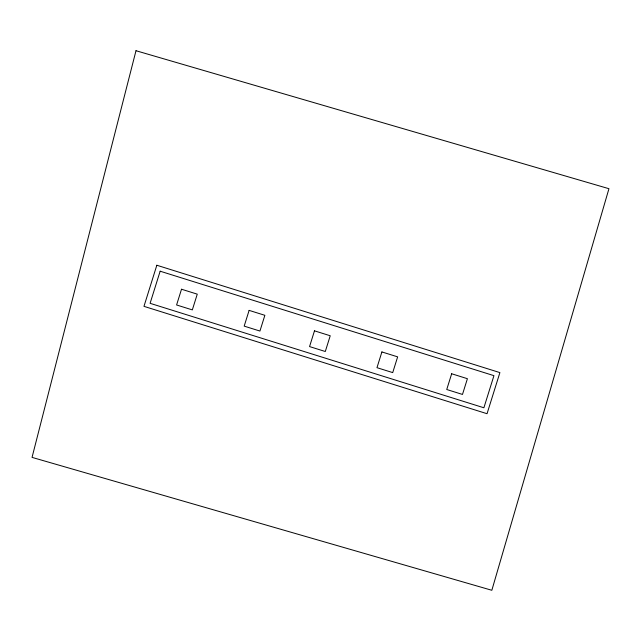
<?xml version="1.0" encoding="UTF-8"?>
<svg xmlns="http://www.w3.org/2000/svg" width="641" height="641" viewBox="0 0 641 641"><rect width="100%" height="100%" fill="white"/><g stroke="black" fill="none" stroke-linecap="round" stroke-linejoin="round"><path stroke-width="0.96" d="M135.996 50.719L32.05 457.386L491.839 590.281L608.95 188.702L135.996 50.719M156.829 265.246L143.969 306.35L487.04 413.709L499.9 372.605L156.829 265.246M160.154 271.207L150.098 303.321L483.891 407.772L493.939 375.658L160.154 271.207M181.515 289.227L176.587 304.972L192.332 309.899L197.26 294.155L181.515 289.227M249.117 310.38L244.189 326.125L259.934 331.052L264.861 315.308L249.117 310.38M314.483 330.836L309.555 346.581L325.299 351.508L330.227 335.764L314.483 330.836M381.9 351.933L376.972 367.678L392.717 372.605L397.644 356.861L381.9 351.933M451.665 373.767L446.737 389.512L462.482 394.439L467.409 378.695L451.665 373.767"/></g></svg>
